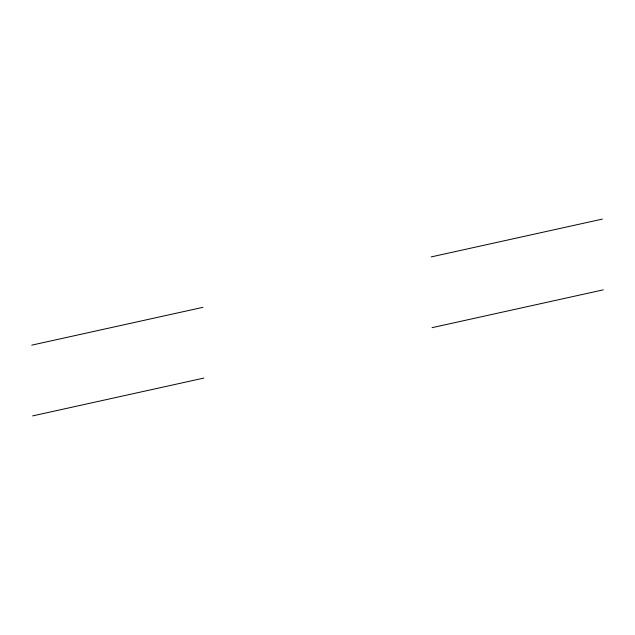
<?xml version="1.0" encoding="UTF-8"?>
<svg xmlns="http://www.w3.org/2000/svg" width="635" height="635" viewBox="0 0 635 635"><rect width="100%" height="100%" fill="white"/><g stroke="black" fill="none" stroke-linecap="round" stroke-linejoin="round"><path stroke-width="0.95" d="M31.75 345.146L202.938 307.332M431.181 256.913L602.369 219.099M32.631 415.901L203.819 378.087M432.062 327.668L603.25 289.854"/></g></svg>
